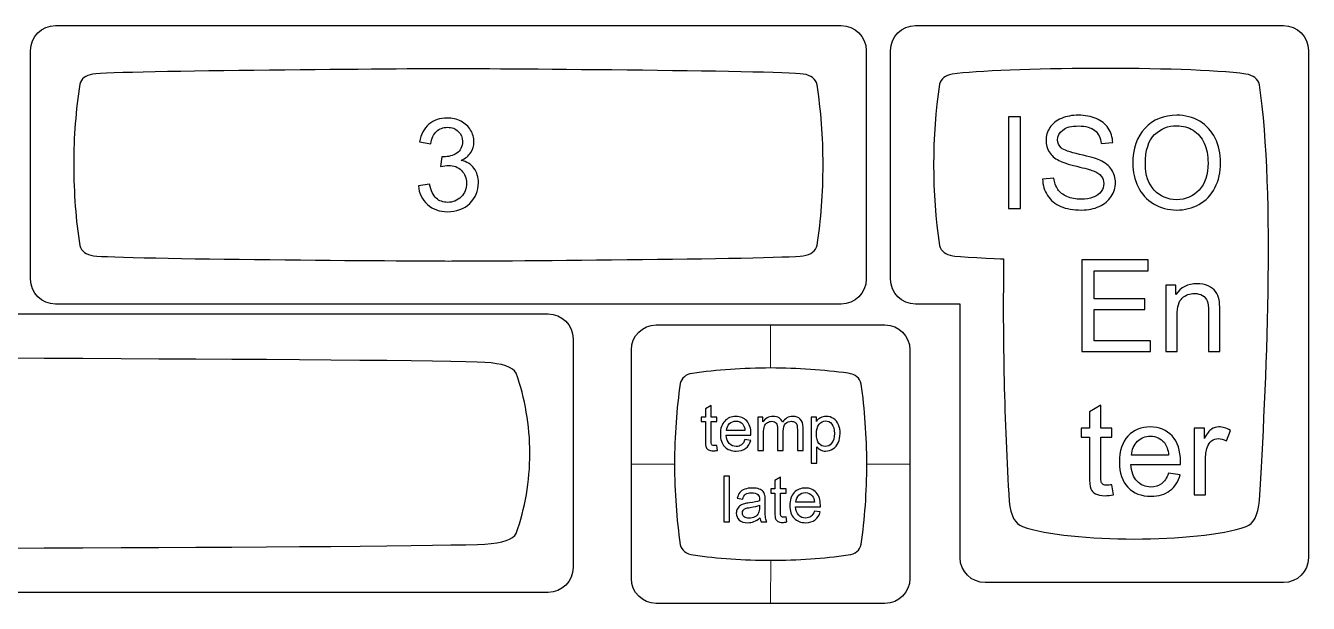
# Model space of a CAD drawing. Header units: millimetres. Extents: x -3 to 616, y -3 to 391.
# Drawn here: x 531.5 to 616.2, y 352.5 to 390.6 of the extents above; entities that cross this region are included whole.
import ezdxf

# ---------------------------------------------------------------- set-up
doc = ezdxf.new("R2010")
doc.units = ezdxf.units.MM
doc.header["$MEASUREMENT"] = 0
doc.layers.add('Templates', color=7, linetype='Continuous')

msp = doc.modelspace()

# ---------------------------------------------------------------- linework, layer by layer
at = {"layer": 'Templates'}
for points, knots in [([(533.479, 372.227), (533.479, 372.227), (585.386, 372.227), (585.386, 372.227), (585.386, 372.227), (586.292, 372.227), (587.032, 372.968), (587.032, 373.873), (587.032, 373.873), (587.032, 373.873), (587.032, 388.981), (587.032, 388.981), (587.032, 388.981), (587.032, 389.886), (586.292, 390.627), (585.386, 390.627), (585.386, 390.627), (585.386, 390.627), (533.479, 390.627), (533.479, 390.627), (533.479, 390.627), (532.573, 390.627), (531.832, 389.886), (531.832, 388.981), (531.832, 388.981), (531.832, 388.981), (531.832, 373.873), (531.832, 373.873), (531.832, 373.873), (531.832, 372.968), (532.573, 372.227), (533.479, 372.227)], [0, 0, 0, 0, 0.111111, 0.111111, 0.111111, 0.111111, 0.222222, 0.222222, 0.222222, 0.222222, 0.333333, 0.333333, 0.333333, 0.333333, 0.444444, 0.444444, 0.444444, 0.444444, 0.555556, 0.555556, 0.555556, 0.555556, 0.666667, 0.666667, 0.666667, 0.666667, 0.777778, 0.777778, 0.777778, 0.777778, 1, 1, 1, 1]), ([(594.885, 353.827), (594.885, 353.827), (614.592, 353.827), (614.592, 353.827), (614.592, 353.827), (615.498, 353.827), (616.238, 354.568), (616.238, 355.473), (616.238, 355.473), (616.238, 366.642), (616.238, 377.812), (616.238, 388.981), (616.238, 388.981), (616.238, 389.886), (615.498, 390.627), (614.592, 390.627), (614.592, 390.627), (614.592, 390.627), (590.285, 390.627), (590.285, 390.627), (590.285, 390.627), (589.379, 390.627), (588.638, 389.886), (588.638, 388.981), (588.638, 388.981), (588.638, 388.981), (588.638, 373.873), (588.638, 373.873), (588.638, 373.873), (588.638, 372.968), (589.379, 372.228), (590.285, 372.227), (590.285, 372.227), (590.285, 372.227), (593.232, 372.224), (593.232, 372.224), (593.232, 372.224), (593.232, 372.224), (593.238, 370.581), (593.238, 370.581), (593.238, 370.581), (593.238, 370.581), (593.238, 355.473), (593.238, 355.473), (593.238, 355.473), (593.238, 354.568), (593.979, 353.827), (594.885, 353.827)], [0, 0, 0, 0, 0.076923, 0.076923, 0.076923, 0.076923, 0.153846, 0.153846, 0.153846, 0.153846, 0.230769, 0.230769, 0.230769, 0.230769, 0.307692, 0.307692, 0.307692, 0.307692, 0.384615, 0.384615, 0.384615, 0.384615, 0.461538, 0.461538, 0.461538, 0.461538, 0.538462, 0.538462, 0.538462, 0.538462, 0.615385, 0.615385, 0.615385, 0.615385, 0.692308, 0.692308, 0.692308, 0.692308, 0.769231, 0.769231, 0.769231, 0.769231, 0.846154, 0.846154, 0.846154, 0.846154, 1, 1, 1, 1]), ([(559.432, 387.776), (561.337, 387.776), (581.18, 387.654), (582.873, 387.428), (582.873, 387.428), (582.873, 387.428), (582.873, 387.428), (582.873, 387.428), (582.873, 387.428), (583.388, 387.355), (583.694, 387.123), (583.786, 386.718), (583.786, 386.718), (584.042, 385.065), (584.182, 383.284), (584.182, 381.426), (584.182, 381.426), (584.183, 379.568), (584.044, 377.786), (583.789, 376.134), (583.789, 376.134), (583.697, 375.729), (583.391, 375.497), (582.878, 375.424), (582.878, 375.424), (581.184, 375.199), (561.329, 375.076), (559.436, 375.077), (559.436, 375.077), (557.542, 375.077), (537.683, 375.2), (535.988, 375.426), (535.988, 375.426), (535.988, 375.426), (535.988, 375.426), (535.988, 375.426), (535.988, 375.426), (535.489, 375.497), (535.185, 375.719), (535.084, 376.103), (535.084, 376.103), (534.825, 377.765), (534.683, 379.557), (534.683, 381.428), (534.683, 381.428), (534.682, 383.299), (534.823, 385.094), (535.082, 386.757), (535.082, 386.757), (535.18, 387.124), (535.463, 387.342), (535.927, 387.422), (535.927, 387.422), (537.637, 387.652), (557.528, 387.777), (559.432, 387.776)], [0, 0, 0, 0, 0.066667, 0.066667, 0.066667, 0.066667, 0.133333, 0.133333, 0.133333, 0.133333, 0.2, 0.2, 0.2, 0.2, 0.266667, 0.266667, 0.266667, 0.266667, 0.333333, 0.333333, 0.333333, 0.333333, 0.4, 0.4, 0.4, 0.4, 0.466667, 0.466667, 0.466667, 0.466667, 0.533333, 0.533333, 0.533333, 0.533333, 0.6, 0.6, 0.6, 0.6, 0.666667, 0.666667, 0.666667, 0.666667, 0.733333, 0.733333, 0.733333, 0.733333, 0.8, 0.8, 0.8, 0.8, 0.866667, 0.866667, 0.866667, 0.866667, 1, 1, 1, 1]), ([(597.349, 357.532), (597.349, 357.532), (597.349, 357.533), (597.349, 357.533), (597.349, 357.533), (596.866, 357.707), (596.573, 358.249), (596.476, 359.19), (596.476, 359.19), (596.148, 364.521), (596.038, 369.874), (596.108, 375.215), (596.108, 375.215), (595.893, 375.223), (592.751, 375.364), (592.763, 375.426), (592.763, 375.426), (592.275, 375.497), (591.979, 375.719), (591.88, 376.103), (591.88, 376.103), (591.353, 379.569), (591.352, 383.291), (591.878, 386.757), (591.878, 386.757), (591.974, 387.124), (592.25, 387.342), (592.703, 387.422), (592.703, 387.422), (595.949, 387.869), (608.092, 387.977), (612.111, 387.428), (612.111, 387.428), (612.111, 387.428), (612.111, 387.428), (612.111, 387.428), (612.111, 387.428), (612.613, 387.355), (612.912, 387.123), (613.002, 386.718), (613.002, 386.718), (614.095, 379.473), (613.454, 366.596), (613.009, 359.265), (613.009, 359.265), (612.92, 358.275), (612.625, 357.706), (612.13, 357.528), (612.13, 357.528), (608.882, 356.433), (600.595, 356.434), (597.349, 357.532)], [0, 0, 0, 0, 0.071429, 0.071429, 0.071429, 0.071429, 0.142857, 0.142857, 0.142857, 0.142857, 0.214286, 0.214286, 0.214286, 0.214286, 0.285714, 0.285714, 0.285714, 0.285714, 0.357143, 0.357143, 0.357143, 0.357143, 0.428571, 0.428571, 0.428571, 0.428571, 0.5, 0.5, 0.5, 0.5, 0.571429, 0.571429, 0.571429, 0.571429, 0.642857, 0.642857, 0.642857, 0.642857, 0.714286, 0.714286, 0.714286, 0.714286, 0.785714, 0.785714, 0.785714, 0.785714, 0.857143, 0.857143, 0.857143, 0.857143, 1, 1, 1, 1]), ([(598.68, 380.492), (598.68, 380.492), (599.433, 380.56), (599.433, 380.56), (599.433, 380.56), (599.469, 380.255), (599.552, 380.006), (599.683, 379.809), (599.683, 379.809), (599.814, 379.615), (600.018, 379.457), (600.293, 379.335), (600.293, 379.335), (600.568, 379.215), (600.878, 379.155), (601.223, 379.155), (601.223, 379.155), (601.529, 379.155), (601.798, 379.2), (602.033, 379.292), (602.033, 379.292), (602.267, 379.383), (602.44, 379.509), (602.555, 379.668), (602.555, 379.668), (602.669, 379.828), (602.727, 380.001), (602.727, 380.188), (602.727, 380.188), (602.727, 380.377), (602.672, 380.542), (602.562, 380.684), (602.562, 380.684), (602.452, 380.825), (602.27, 380.944), (602.016, 381.041), (602.016, 381.041), (601.853, 381.103), (601.494, 381.202), (600.936, 381.336), (600.936, 381.336), (600.379, 381.47), (599.989, 381.596), (599.766, 381.714), (599.766, 381.714), (599.477, 381.867), (599.263, 382.056), (599.122, 382.28), (599.122, 382.28), (598.979, 382.505), (598.909, 382.757), (598.909, 383.035), (598.909, 383.035), (598.909, 383.343), (598.996, 383.629), (599.17, 383.895), (599.17, 383.895), (599.343, 384.161), (599.596, 384.363), (599.93, 384.501), (599.93, 384.501), (600.263, 384.64), (600.634, 384.709), (601.042, 384.709), (601.042, 384.709), (601.491, 384.709), (601.887, 384.637), (602.23, 384.492), (602.23, 384.492), (602.573, 384.348), (602.837, 384.135), (603.022, 383.852), (603.022, 383.852), (603.207, 383.571), (603.305, 383.253), (603.32, 382.897), (603.32, 382.897), (603.32, 382.897), (602.549, 382.838), (602.549, 382.838), (602.549, 382.838), (602.508, 383.22), (602.369, 383.509), (602.13, 383.704), (602.13, 383.704), (601.892, 383.9), (601.539, 383.998), (601.073, 383.998), (601.073, 383.998), (600.588, 383.998), (600.234, 383.909), (600.012, 383.731), (600.012, 383.731), (599.79, 383.553), (599.679, 383.339), (599.679, 383.087), (599.679, 383.087), (599.679, 382.87), (599.758, 382.691), (599.915, 382.55), (599.915, 382.55), (600.07, 382.41), (600.472, 382.265), (601.124, 382.118), (601.124, 382.118), (601.776, 381.97), (602.223, 381.841), (602.466, 381.731), (602.466, 381.731), (602.817, 381.569), (603.078, 381.365), (603.246, 381.115), (603.246, 381.115), (603.414, 380.866), (603.497, 380.58), (603.497, 380.255), (603.497, 380.255), (603.497, 379.932), (603.406, 379.63), (603.221, 379.345), (603.221, 379.345), (603.036, 379.06), (602.772, 378.839), (602.426, 378.681), (602.426, 378.681), (602.081, 378.523), (601.693, 378.444), (601.259, 378.444), (601.259, 378.444), (600.712, 378.444), (600.253, 378.524), (599.884, 378.683), (599.884, 378.683), (599.512, 378.843), (599.223, 379.083), (599.013, 379.405), (599.013, 379.405), (598.801, 379.725), (598.691, 380.087), (598.68, 380.492)], [0, 0, 0, 0, 0.027778, 0.027778, 0.027778, 0.027778, 0.055556, 0.055556, 0.055556, 0.055556, 0.083333, 0.083333, 0.083333, 0.083333, 0.111111, 0.111111, 0.111111, 0.111111, 0.138889, 0.138889, 0.138889, 0.138889, 0.166667, 0.166667, 0.166667, 0.166667, 0.194444, 0.194444, 0.194444, 0.194444, 0.222222, 0.222222, 0.222222, 0.222222, 0.25, 0.25, 0.25, 0.25, 0.277778, 0.277778, 0.277778, 0.277778, 0.305556, 0.305556, 0.305556, 0.305556, 0.333333, 0.333333, 0.333333, 0.333333, 0.361111, 0.361111, 0.361111, 0.361111, 0.388889, 0.388889, 0.388889, 0.388889, 0.416667, 0.416667, 0.416667, 0.416667, 0.444444, 0.444444, 0.444444, 0.444444, 0.472222, 0.472222, 0.472222, 0.472222, 0.5, 0.5, 0.5, 0.5, 0.527778, 0.527778, 0.527778, 0.527778, 0.555556, 0.555556, 0.555556, 0.555556, 0.583333, 0.583333, 0.583333, 0.583333, 0.611111, 0.611111, 0.611111, 0.611111, 0.638889, 0.638889, 0.638889, 0.638889, 0.666667, 0.666667, 0.666667, 0.666667, 0.694444, 0.694444, 0.694444, 0.694444, 0.722222, 0.722222, 0.722222, 0.722222, 0.75, 0.75, 0.75, 0.75, 0.777778, 0.777778, 0.777778, 0.777778, 0.805556, 0.805556, 0.805556, 0.805556, 0.833333, 0.833333, 0.833333, 0.833333, 0.861111, 0.861111, 0.861111, 0.861111, 0.888889, 0.888889, 0.888889, 0.888889, 0.916667, 0.916667, 0.916667, 0.916667, 0.944444, 0.944444, 0.944444, 0.944444, 1, 1, 1, 1]), ([(604.642, 381.496), (604.642, 382.5), (604.913, 383.288), (605.453, 383.857), (605.453, 383.857), (605.994, 384.425), (606.691, 384.709), (607.546, 384.709), (607.546, 384.709), (608.106, 384.709), (608.61, 384.575), (609.06, 384.308), (609.06, 384.308), (609.509, 384.041), (609.852, 383.669), (610.087, 383.19), (610.087, 383.19), (610.323, 382.714), (610.441, 382.172), (610.441, 381.566), (610.441, 381.566), (610.441, 380.952), (610.317, 380.402), (610.069, 379.918), (610.069, 379.918), (609.821, 379.433), (609.469, 379.066), (609.015, 378.817), (609.015, 378.817), (608.559, 378.568), (608.068, 378.444), (607.542, 378.444), (607.542, 378.444), (606.97, 378.444), (606.461, 378.582), (606.011, 378.857), (606.011, 378.857), (605.562, 379.132), (605.22, 379.508), (604.989, 379.984), (604.989, 379.984), (604.758, 380.46), (604.642, 380.964), (604.642, 381.496)], [0, 0, 0, 0, 0.083333, 0.083333, 0.083333, 0.083333, 0.166667, 0.166667, 0.166667, 0.166667, 0.25, 0.25, 0.25, 0.25, 0.333333, 0.333333, 0.333333, 0.333333, 0.416667, 0.416667, 0.416667, 0.416667, 0.5, 0.5, 0.5, 0.5, 0.583333, 0.583333, 0.583333, 0.583333, 0.666667, 0.666667, 0.666667, 0.666667, 0.75, 0.75, 0.75, 0.75, 0.833333, 0.833333, 0.833333, 0.833333, 1, 1, 1, 1]), ([(557.447, 380.042), (557.447, 380.042), (558.192, 380.144), (558.192, 380.144), (558.192, 380.144), (558.278, 379.72), (558.422, 379.416), (558.627, 379.229), (558.627, 379.229), (558.831, 379.043), (559.083, 378.95), (559.38, 378.95), (559.38, 378.95), (559.733, 378.95), (560.031, 379.071), (560.271, 379.314), (560.271, 379.314), (560.511, 379.557), (560.63, 379.857), (560.63, 380.216), (560.63, 380.216), (560.63, 380.557), (560.519, 380.839), (560.295, 381.062), (560.295, 381.062), (560.072, 381.284), (559.788, 381.395), (559.442, 381.395), (559.442, 381.395), (559.301, 381.395), (559.126, 381.367), (558.916, 381.312), (558.916, 381.312), (558.916, 381.312), (558.999, 381.964), (558.999, 381.964), (558.999, 381.964), (559.049, 381.958), (559.09, 381.956), (559.119, 381.956), (559.119, 381.956), (559.438, 381.956), (559.723, 382.039), (559.979, 382.204), (559.979, 382.204), (560.233, 382.369), (560.36, 382.623), (560.36, 382.966), (560.36, 382.966), (560.36, 383.238), (560.266, 383.464), (560.082, 383.643), (560.082, 383.643), (559.897, 383.823), (559.658, 383.911), (559.366, 383.911), (559.366, 383.911), (559.075, 383.911), (558.834, 383.82), (558.641, 383.636), (558.641, 383.636), (558.448, 383.453), (558.323, 383.178), (558.268, 382.811), (558.268, 382.811), (558.268, 382.811), (557.523, 382.946), (557.523, 382.946), (557.523, 382.946), (557.615, 383.446), (557.821, 383.834), (558.144, 384.109), (558.144, 384.109), (558.466, 384.384), (558.868, 384.521), (559.348, 384.521), (559.348, 384.521), (559.678, 384.521), (559.983, 384.45), (560.261, 384.308), (560.261, 384.308), (560.54, 384.167), (560.753, 383.974), (560.9, 383.729), (560.9, 383.729), (561.048, 383.484), (561.122, 383.224), (561.122, 382.949), (561.122, 382.949), (561.122, 382.688), (561.051, 382.451), (560.911, 382.236), (560.911, 382.236), (560.77, 382.022), (560.561, 381.851), (560.286, 381.724), (560.286, 381.724), (560.645, 381.642), (560.923, 381.47), (561.122, 381.209), (561.122, 381.209), (561.319, 380.95), (561.418, 380.622), (561.418, 380.231), (561.418, 380.231), (561.418, 379.702), (561.225, 379.252), (560.839, 378.884), (560.839, 378.884), (560.453, 378.515), (559.964, 378.332), (559.375, 378.332), (559.375, 378.332), (558.843, 378.332), (558.401, 378.491), (558.05, 378.809), (558.05, 378.809), (557.697, 379.126), (557.496, 379.537), (557.447, 380.042)], [0, 0, 0, 0, 0.032258, 0.032258, 0.032258, 0.032258, 0.064516, 0.064516, 0.064516, 0.064516, 0.096774, 0.096774, 0.096774, 0.096774, 0.129032, 0.129032, 0.129032, 0.129032, 0.16129, 0.16129, 0.16129, 0.16129, 0.193548, 0.193548, 0.193548, 0.193548, 0.225806, 0.225806, 0.225806, 0.225806, 0.258065, 0.258065, 0.258065, 0.258065, 0.290323, 0.290323, 0.290323, 0.290323, 0.322581, 0.322581, 0.322581, 0.322581, 0.354839, 0.354839, 0.354839, 0.354839, 0.387097, 0.387097, 0.387097, 0.387097, 0.419355, 0.419355, 0.419355, 0.419355, 0.451613, 0.451613, 0.451613, 0.451613, 0.483871, 0.483871, 0.483871, 0.483871, 0.516129, 0.516129, 0.516129, 0.516129, 0.548387, 0.548387, 0.548387, 0.548387, 0.580645, 0.580645, 0.580645, 0.580645, 0.612903, 0.612903, 0.612903, 0.612903, 0.645161, 0.645161, 0.645161, 0.645161, 0.677419, 0.677419, 0.677419, 0.677419, 0.709677, 0.709677, 0.709677, 0.709677, 0.741935, 0.741935, 0.741935, 0.741935, 0.774194, 0.774194, 0.774194, 0.774194, 0.806452, 0.806452, 0.806452, 0.806452, 0.83871, 0.83871, 0.83871, 0.83871, 0.870968, 0.870968, 0.870968, 0.870968, 0.903226, 0.903226, 0.903226, 0.903226, 0.935484, 0.935484, 0.935484, 0.935484, 1, 1, 1, 1]), ([(596.428, 378.545), (596.428, 378.545), (596.428, 384.607), (596.428, 384.607), (596.428, 384.607), (596.428, 384.607), (597.232, 384.607), (597.232, 384.607), (597.232, 384.607), (597.232, 384.607), (597.232, 378.545), (597.232, 378.545), (597.232, 378.545), (597.232, 378.545), (596.428, 378.545), (596.428, 378.545)], [0, 0, 0, 0, 0.2, 0.2, 0.2, 0.2, 0.4, 0.4, 0.4, 0.4, 0.6, 0.6, 0.6, 0.6, 1, 1, 1, 1]), ([(605.472, 381.482), (605.472, 380.752), (605.668, 380.178), (606.06, 379.759), (606.06, 379.759), (606.452, 379.34), (606.945, 379.129), (607.537, 379.129), (607.537, 379.129), (608.141, 379.129), (608.637, 379.341), (609.028, 379.764), (609.028, 379.764), (609.417, 380.188), (609.612, 380.789), (609.612, 381.568), (609.612, 381.568), (609.612, 382.06), (609.528, 382.491), (609.362, 382.857), (609.362, 382.857), (609.195, 383.224), (608.951, 383.509), (608.631, 383.711), (608.631, 383.711), (608.309, 383.913), (607.949, 384.015), (607.55, 384.015), (607.55, 384.015), (606.983, 384.015), (606.495, 383.82), (606.085, 383.43), (606.085, 383.43), (605.676, 383.041), (605.472, 382.392), (605.472, 381.482)], [0, 0, 0, 0, 0.1, 0.1, 0.1, 0.1, 0.2, 0.2, 0.2, 0.2, 0.3, 0.3, 0.3, 0.3, 0.4, 0.4, 0.4, 0.4, 0.5, 0.5, 0.5, 0.5, 0.6, 0.6, 0.6, 0.6, 0.7, 0.7, 0.7, 0.7, 0.8, 0.8, 0.8, 0.8, 1, 1, 1, 1]), ([(601.283, 369.087), (601.283, 369.087), (601.283, 375.149), (601.283, 375.149), (601.283, 375.149), (601.283, 375.149), (605.661, 375.149), (605.661, 375.149), (605.661, 375.149), (605.661, 375.149), (605.661, 374.437), (605.661, 374.437), (605.661, 374.437), (605.661, 374.437), (602.088, 374.437), (602.088, 374.437), (602.088, 374.437), (602.088, 374.437), (602.088, 372.575), (602.088, 372.575), (602.088, 372.575), (602.088, 372.575), (605.432, 372.575), (605.432, 372.575), (605.432, 372.575), (605.432, 372.575), (605.432, 371.864), (605.432, 371.864), (605.432, 371.864), (605.432, 371.864), (602.088, 371.864), (602.088, 371.864), (602.088, 371.864), (602.088, 371.864), (602.088, 369.798), (602.088, 369.798), (602.088, 369.798), (602.088, 369.798), (605.805, 369.798), (605.805, 369.798), (605.805, 369.798), (605.805, 369.798), (605.805, 369.087), (605.805, 369.087), (605.805, 369.087), (605.805, 369.087), (601.283, 369.087), (601.283, 369.087)], [0, 0, 0, 0, 0.076923, 0.076923, 0.076923, 0.076923, 0.153846, 0.153846, 0.153846, 0.153846, 0.230769, 0.230769, 0.230769, 0.230769, 0.307692, 0.307692, 0.307692, 0.307692, 0.384615, 0.384615, 0.384615, 0.384615, 0.461538, 0.461538, 0.461538, 0.461538, 0.538462, 0.538462, 0.538462, 0.538462, 0.615385, 0.615385, 0.615385, 0.615385, 0.692308, 0.692308, 0.692308, 0.692308, 0.769231, 0.769231, 0.769231, 0.769231, 0.846154, 0.846154, 0.846154, 0.846154, 1, 1, 1, 1]), ([(606.821, 369.087), (606.821, 369.087), (606.821, 373.481), (606.821, 373.481), (606.821, 373.481), (606.821, 373.481), (607.489, 373.481), (607.489, 373.481), (607.489, 373.481), (607.489, 373.481), (607.489, 372.857), (607.489, 372.857), (607.489, 372.857), (607.811, 373.335), (608.277, 373.574), (608.885, 373.574), (608.885, 373.574), (609.15, 373.574), (609.393, 373.526), (609.615, 373.431), (609.615, 373.431), (609.836, 373.337), (610.003, 373.211), (610.113, 373.057), (610.113, 373.057), (610.223, 372.904), (610.3, 372.72), (610.344, 372.508), (610.344, 372.508), (610.371, 372.37), (610.385, 372.129), (610.385, 371.785), (610.385, 371.785), (610.385, 371.785), (610.385, 369.087), (610.385, 369.087), (610.385, 369.087), (610.385, 369.087), (609.64, 369.087), (609.64, 369.087), (609.64, 369.087), (609.64, 369.087), (609.64, 371.756), (609.64, 371.756), (609.64, 371.756), (609.64, 372.06), (609.612, 372.287), (609.554, 372.437), (609.554, 372.437), (609.496, 372.586), (609.393, 372.706), (609.246, 372.796), (609.246, 372.796), (609.099, 372.885), (608.926, 372.93), (608.728, 372.93), (608.728, 372.93), (608.412, 372.93), (608.14, 372.83), (607.91, 372.628), (607.91, 372.628), (607.68, 372.428), (607.566, 372.046), (607.566, 371.484), (607.566, 371.484), (607.566, 371.484), (607.566, 369.087), (607.566, 369.087), (607.566, 369.087), (607.566, 369.087), (606.821, 369.087), (606.821, 369.087)], [0, 0, 0, 0, 0.052632, 0.052632, 0.052632, 0.052632, 0.105263, 0.105263, 0.105263, 0.105263, 0.157895, 0.157895, 0.157895, 0.157895, 0.210526, 0.210526, 0.210526, 0.210526, 0.263158, 0.263158, 0.263158, 0.263158, 0.315789, 0.315789, 0.315789, 0.315789, 0.368421, 0.368421, 0.368421, 0.368421, 0.421053, 0.421053, 0.421053, 0.421053, 0.473684, 0.473684, 0.473684, 0.473684, 0.526316, 0.526316, 0.526316, 0.526316, 0.578947, 0.578947, 0.578947, 0.578947, 0.631579, 0.631579, 0.631579, 0.631579, 0.684211, 0.684211, 0.684211, 0.684211, 0.736842, 0.736842, 0.736842, 0.736842, 0.789474, 0.789474, 0.789474, 0.789474, 0.842105, 0.842105, 0.842105, 0.842105, 0.894737, 0.894737, 0.894737, 0.894737, 1, 1, 1, 1]), ([(440.51, 353.177), (440.51, 353.177), (566.017, 353.177), (566.017, 353.177), (566.017, 353.177), (566.923, 353.177), (567.664, 353.918), (567.664, 354.823), (567.664, 354.823), (567.664, 354.823), (567.664, 369.931), (567.664, 369.931), (567.664, 369.931), (567.664, 370.836), (566.923, 371.577), (566.017, 371.577), (566.017, 371.577), (566.017, 371.577), (440.51, 371.577), (440.51, 371.577), (440.51, 371.577), (439.604, 371.577), (438.864, 370.836), (438.864, 369.931), (438.864, 369.931), (438.864, 369.931), (438.864, 354.823), (438.864, 354.823), (438.864, 354.823), (438.864, 353.918), (439.604, 353.177), (440.51, 353.177)], [0, 0, 0, 0, 0.111111, 0.111111, 0.111111, 0.111111, 0.222222, 0.222222, 0.222222, 0.222222, 0.333333, 0.333333, 0.333333, 0.333333, 0.444444, 0.444444, 0.444444, 0.444444, 0.555556, 0.555556, 0.555556, 0.555556, 0.666667, 0.666667, 0.666667, 0.666667, 0.777778, 0.777778, 0.777778, 0.777778, 1, 1, 1, 1]), ([(573.166, 352.458), (573.166, 352.458), (588.273, 352.458), (588.273, 352.458), (588.273, 352.458), (589.179, 352.458), (589.919, 353.199), (589.919, 354.104), (589.919, 354.104), (589.919, 354.104), (589.919, 369.212), (589.919, 369.212), (589.919, 369.212), (589.919, 370.117), (589.179, 370.858), (588.273, 370.858), (588.273, 370.858), (588.273, 370.858), (573.166, 370.858), (573.166, 370.858), (573.166, 370.858), (572.26, 370.858), (571.519, 370.117), (571.519, 369.212), (571.519, 369.212), (571.519, 369.212), (571.519, 354.104), (571.519, 354.104), (571.519, 354.104), (571.519, 353.199), (572.26, 352.458), (573.166, 352.458)], [0, 0, 0, 0, 0.111111, 0.111111, 0.111111, 0.111111, 0.222222, 0.222222, 0.222222, 0.222222, 0.333333, 0.333333, 0.333333, 0.333333, 0.444444, 0.444444, 0.444444, 0.444444, 0.555556, 0.555556, 0.555556, 0.555556, 0.666667, 0.666667, 0.666667, 0.666667, 0.777778, 0.777778, 0.777778, 0.777778, 1, 1, 1, 1]), ([(503.264, 368.726), (507.604, 368.726), (557.971, 368.604), (561.83, 368.378), (561.83, 368.378), (561.83, 368.378), (561.83, 368.378), (561.83, 368.378), (561.83, 368.378), (563.002, 368.305), (563.701, 368.073), (563.911, 367.668), (563.911, 367.668), (564.494, 366.015), (564.813, 364.233), (564.814, 362.376), (564.814, 362.376), (564.814, 360.518), (564.498, 358.736), (563.917, 357.084), (563.917, 357.084), (563.707, 356.679), (563.01, 356.447), (561.841, 356.374), (561.841, 356.374), (557.98, 356.149), (507.586, 356.026), (503.271, 356.027), (503.271, 356.027), (498.955, 356.027), (448.552, 356.15), (444.69, 356.376), (444.69, 356.376), (444.69, 356.376), (444.69, 356.376), (444.69, 356.376), (444.69, 356.376), (443.551, 356.447), (442.859, 356.669), (442.628, 357.053), (442.628, 357.053), (442.038, 358.715), (441.715, 360.507), (441.714, 362.378), (441.714, 362.378), (441.713, 364.249), (442.034, 366.044), (442.624, 367.707), (442.624, 367.707), (442.847, 368.074), (443.492, 368.292), (444.549, 368.372), (444.549, 368.372), (448.449, 368.602), (498.924, 368.727), (503.264, 368.726)], [0, 0, 0, 0, 0.066667, 0.066667, 0.066667, 0.066667, 0.133333, 0.133333, 0.133333, 0.133333, 0.2, 0.2, 0.2, 0.2, 0.266667, 0.266667, 0.266667, 0.266667, 0.333333, 0.333333, 0.333333, 0.333333, 0.4, 0.4, 0.4, 0.4, 0.466667, 0.466667, 0.466667, 0.466667, 0.533333, 0.533333, 0.533333, 0.533333, 0.6, 0.6, 0.6, 0.6, 0.666667, 0.666667, 0.666667, 0.666667, 0.733333, 0.733333, 0.733333, 0.733333, 0.8, 0.8, 0.8, 0.8, 0.866667, 0.866667, 0.866667, 0.866667, 1, 1, 1, 1]), ([(580.72, 368.008), (582.51, 368.007), (584.23, 367.884), (585.832, 367.659), (585.832, 367.659), (585.832, 367.659), (585.832, 367.659), (585.832, 367.659), (585.832, 367.659), (586.319, 367.586), (586.609, 367.353), (586.696, 366.948), (586.696, 366.948), (586.938, 365.296), (587.07, 363.514), (587.071, 361.656), (587.071, 361.656), (587.071, 359.798), (586.94, 358.017), (586.699, 356.364), (586.699, 356.364), (586.612, 355.96), (586.322, 355.727), (585.837, 355.654), (585.837, 355.654), (584.234, 355.43), (582.514, 355.307), (580.722, 355.308), (580.722, 355.308), (578.931, 355.308), (577.21, 355.431), (575.607, 355.657), (575.607, 355.657), (575.607, 355.657), (575.607, 355.658), (575.607, 355.658), (575.607, 355.658), (575.134, 355.728), (574.847, 355.95), (574.751, 356.334), (574.751, 356.334), (574.506, 357.996), (574.372, 359.789), (574.371, 361.659), (574.371, 361.659), (574.371, 363.531), (574.504, 365.325), (574.749, 366.989), (574.749, 366.989), (574.841, 367.356), (575.109, 367.574), (575.548, 367.653), (575.548, 367.653), (577.167, 367.883), (578.907, 368.008), (580.72, 368.008)], [0, 0, 0, 0, 0.066667, 0.066667, 0.066667, 0.066667, 0.133333, 0.133333, 0.133333, 0.133333, 0.2, 0.2, 0.2, 0.2, 0.266667, 0.266667, 0.266667, 0.266667, 0.333333, 0.333333, 0.333333, 0.333333, 0.4, 0.4, 0.4, 0.4, 0.466667, 0.466667, 0.466667, 0.466667, 0.533333, 0.533333, 0.533333, 0.533333, 0.6, 0.6, 0.6, 0.6, 0.666667, 0.666667, 0.666667, 0.666667, 0.733333, 0.733333, 0.733333, 0.733333, 0.8, 0.8, 0.8, 0.8, 0.866667, 0.866667, 0.866667, 0.866667, 1, 1, 1, 1]), ([(577.155, 362.896), (577.155, 362.896), (577.205, 362.567), (577.205, 362.567), (577.205, 362.567), (577.101, 362.545), (577.007, 362.534), (576.925, 362.534), (576.925, 362.534), (576.79, 362.534), (576.686, 362.555), (576.611, 362.598), (576.611, 362.598), (576.537, 362.641), (576.485, 362.697), (576.455, 362.767), (576.455, 362.767), (576.424, 362.837), (576.409, 362.983), (576.409, 363.207), (576.409, 363.207), (576.409, 363.207), (576.409, 364.473), (576.409, 364.473), (576.409, 364.473), (576.409, 364.473), (576.134, 364.473), (576.134, 364.473), (576.134, 364.473), (576.134, 364.473), (576.134, 364.761), (576.134, 364.761), (576.134, 364.761), (576.134, 364.761), (576.409, 364.761), (576.409, 364.761), (576.409, 364.761), (576.409, 364.761), (576.409, 365.304), (576.409, 365.304), (576.409, 365.304), (576.409, 365.304), (576.782, 365.528), (576.782, 365.528), (576.782, 365.528), (576.782, 365.528), (576.782, 364.761), (576.782, 364.761), (576.782, 364.761), (576.782, 364.761), (577.155, 364.761), (577.155, 364.761), (577.155, 364.761), (577.155, 364.761), (577.155, 364.473), (577.155, 364.473), (577.155, 364.473), (577.155, 364.473), (576.782, 364.473), (576.782, 364.473), (576.782, 364.473), (576.782, 364.473), (576.782, 363.186), (576.782, 363.186), (576.782, 363.186), (576.782, 363.079), (576.788, 363.011), (576.802, 362.981), (576.802, 362.981), (576.814, 362.95), (576.836, 362.926), (576.865, 362.908), (576.865, 362.908), (576.895, 362.89), (576.937, 362.881), (576.992, 362.881), (576.992, 362.881), (577.033, 362.881), (577.087, 362.886), (577.155, 362.896)], [0, 0, 0, 0, 0.047619, 0.047619, 0.047619, 0.047619, 0.095238, 0.095238, 0.095238, 0.095238, 0.142857, 0.142857, 0.142857, 0.142857, 0.190476, 0.190476, 0.190476, 0.190476, 0.238095, 0.238095, 0.238095, 0.238095, 0.285714, 0.285714, 0.285714, 0.285714, 0.333333, 0.333333, 0.333333, 0.333333, 0.380952, 0.380952, 0.380952, 0.380952, 0.428571, 0.428571, 0.428571, 0.428571, 0.47619, 0.47619, 0.47619, 0.47619, 0.52381, 0.52381, 0.52381, 0.52381, 0.571429, 0.571429, 0.571429, 0.571429, 0.619048, 0.619048, 0.619048, 0.619048, 0.666667, 0.666667, 0.666667, 0.666667, 0.714286, 0.714286, 0.714286, 0.714286, 0.761905, 0.761905, 0.761905, 0.761905, 0.809524, 0.809524, 0.809524, 0.809524, 0.857143, 0.857143, 0.857143, 0.857143, 0.904762, 0.904762, 0.904762, 0.904762, 1, 1, 1, 1]), ([(603.266, 360.293), (603.266, 360.293), (603.368, 359.635), (603.368, 359.635), (603.368, 359.635), (603.159, 359.591), (602.971, 359.569), (602.807, 359.569), (602.807, 359.569), (602.538, 359.569), (602.329, 359.611), (602.179, 359.697), (602.179, 359.697), (602.031, 359.783), (601.927, 359.895), (601.866, 360.034), (601.866, 360.034), (601.805, 360.174), (601.776, 360.468), (601.776, 360.915), (601.776, 360.915), (601.776, 360.915), (601.776, 363.446), (601.776, 363.446), (601.776, 363.446), (601.776, 363.446), (601.226, 363.446), (601.226, 363.446), (601.226, 363.446), (601.226, 363.446), (601.226, 364.022), (601.226, 364.022), (601.226, 364.022), (601.226, 364.022), (601.776, 364.022), (601.776, 364.022), (601.776, 364.022), (601.776, 364.022), (601.776, 365.109), (601.776, 365.109), (601.776, 365.109), (601.776, 365.109), (602.521, 365.556), (602.521, 365.556), (602.521, 365.556), (602.521, 365.556), (602.521, 364.022), (602.521, 364.022), (602.521, 364.022), (602.521, 364.022), (603.266, 364.022), (603.266, 364.022), (603.266, 364.022), (603.266, 364.022), (603.266, 363.446), (603.266, 363.446), (603.266, 363.446), (603.266, 363.446), (602.521, 363.446), (602.521, 363.446), (602.521, 363.446), (602.521, 363.446), (602.521, 360.873), (602.521, 360.873), (602.521, 360.873), (602.521, 360.659), (602.534, 360.523), (602.56, 360.462), (602.56, 360.462), (602.586, 360.401), (602.628, 360.353), (602.687, 360.317), (602.687, 360.317), (602.747, 360.281), (602.831, 360.263), (602.941, 360.263), (602.941, 360.263), (603.023, 360.263), (603.132, 360.273), (603.266, 360.293)], [0, 0, 0, 0, 0.047619, 0.047619, 0.047619, 0.047619, 0.095238, 0.095238, 0.095238, 0.095238, 0.142857, 0.142857, 0.142857, 0.142857, 0.190476, 0.190476, 0.190476, 0.190476, 0.238095, 0.238095, 0.238095, 0.238095, 0.285714, 0.285714, 0.285714, 0.285714, 0.333333, 0.333333, 0.333333, 0.333333, 0.380952, 0.380952, 0.380952, 0.380952, 0.428571, 0.428571, 0.428571, 0.428571, 0.47619, 0.47619, 0.47619, 0.47619, 0.52381, 0.52381, 0.52381, 0.52381, 0.571429, 0.571429, 0.571429, 0.571429, 0.619048, 0.619048, 0.619048, 0.619048, 0.666667, 0.666667, 0.666667, 0.666667, 0.714286, 0.714286, 0.714286, 0.714286, 0.761905, 0.761905, 0.761905, 0.761905, 0.809524, 0.809524, 0.809524, 0.809524, 0.857143, 0.857143, 0.857143, 0.857143, 0.904762, 0.904762, 0.904762, 0.904762, 1, 1, 1, 1]), ([(579.021, 363.275), (579.021, 363.275), (579.406, 363.224), (579.406, 363.224), (579.406, 363.224), (579.346, 363), (579.234, 362.826), (579.07, 362.703), (579.07, 362.703), (578.906, 362.579), (578.698, 362.517), (578.443, 362.517), (578.443, 362.517), (578.123, 362.517), (577.869, 362.616), (577.681, 362.813), (577.681, 362.813), (577.493, 363.01), (577.399, 363.288), (577.399, 363.644), (577.399, 363.644), (577.399, 364.012), (577.494, 364.299), (577.684, 364.502), (577.684, 364.502), (577.874, 364.706), (578.12, 364.807), (578.422, 364.807), (578.422, 364.807), (578.715, 364.807), (578.954, 364.708), (579.14, 364.508), (579.14, 364.508), (579.326, 364.308), (579.419, 364.028), (579.419, 363.666), (579.419, 363.666), (579.419, 363.644), (579.418, 363.611), (579.417, 363.567), (579.417, 363.567), (579.417, 363.567), (577.78, 363.567), (577.78, 363.567), (577.78, 363.567), (577.794, 363.326), (577.862, 363.141), (577.985, 363.014), (577.985, 363.014), (578.107, 362.886), (578.26, 362.822), (578.443, 362.822), (578.443, 362.822), (578.579, 362.822), (578.695, 362.858), (578.791, 362.93), (578.791, 362.93), (578.888, 363.002), (578.964, 363.117), (579.021, 363.275)], [0, 0, 0, 0, 0.0625, 0.0625, 0.0625, 0.0625, 0.125, 0.125, 0.125, 0.125, 0.1875, 0.1875, 0.1875, 0.1875, 0.25, 0.25, 0.25, 0.25, 0.3125, 0.3125, 0.3125, 0.3125, 0.375, 0.375, 0.375, 0.375, 0.4375, 0.4375, 0.4375, 0.4375, 0.5, 0.5, 0.5, 0.5, 0.5625, 0.5625, 0.5625, 0.5625, 0.625, 0.625, 0.625, 0.625, 0.6875, 0.6875, 0.6875, 0.6875, 0.75, 0.75, 0.75, 0.75, 0.8125, 0.8125, 0.8125, 0.8125, 0.875, 0.875, 0.875, 0.875, 1, 1, 1, 1]), ([(577.802, 363.872), (577.802, 363.872), (579.025, 363.872), (579.025, 363.872), (579.025, 363.872), (579.009, 364.057), (578.961, 364.195), (578.885, 364.287), (578.885, 364.287), (578.767, 364.431), (578.613, 364.503), (578.425, 364.503), (578.425, 364.503), (578.254, 364.503), (578.111, 364.445), (577.994, 364.331), (577.994, 364.331), (577.878, 364.217), (577.814, 364.064), (577.802, 363.872)], [0, 0, 0, 0, 0.166667, 0.166667, 0.166667, 0.166667, 0.333333, 0.333333, 0.333333, 0.333333, 0.5, 0.5, 0.5, 0.5, 0.666667, 0.666667, 0.666667, 0.666667, 1, 1, 1, 1]), ([(579.877, 362.564), (579.877, 362.564), (579.877, 364.761), (579.877, 364.761), (579.877, 364.761), (579.877, 364.761), (580.211, 364.761), (580.211, 364.761), (580.211, 364.761), (580.211, 364.761), (580.211, 364.45), (580.211, 364.45), (580.211, 364.45), (580.279, 364.558), (580.371, 364.644), (580.485, 364.709), (580.485, 364.709), (580.6, 364.775), (580.73, 364.807), (580.876, 364.807), (580.876, 364.807), (581.038, 364.807), (581.171, 364.773), (581.275, 364.706), (581.275, 364.706), (581.379, 364.639), (581.452, 364.545), (581.494, 364.423), (581.494, 364.423), (581.669, 364.68), (581.896, 364.807), (582.175, 364.807), (582.175, 364.807), (582.394, 364.807), (582.563, 364.747), (582.68, 364.627), (582.68, 364.627), (582.798, 364.506), (582.857, 364.32), (582.857, 364.07), (582.857, 364.07), (582.857, 364.07), (582.857, 362.564), (582.857, 362.564), (582.857, 362.564), (582.857, 362.564), (582.484, 362.564), (582.484, 362.564), (582.484, 362.564), (582.484, 362.564), (582.484, 363.947), (582.484, 363.947), (582.484, 363.947), (582.484, 364.095), (582.472, 364.202), (582.448, 364.268), (582.448, 364.268), (582.424, 364.333), (582.38, 364.385), (582.316, 364.426), (582.316, 364.426), (582.252, 364.466), (582.177, 364.486), (582.092, 364.486), (582.092, 364.486), (581.937, 364.486), (581.808, 364.434), (581.706, 364.332), (581.706, 364.332), (581.604, 364.229), (581.553, 364.064), (581.553, 363.839), (581.553, 363.839), (581.553, 363.839), (581.553, 362.564), (581.553, 362.564), (581.553, 362.564), (581.553, 362.564), (581.18, 362.564), (581.18, 362.564), (581.18, 362.564), (581.18, 362.564), (581.18, 363.99), (581.18, 363.99), (581.18, 363.99), (581.18, 364.155), (581.15, 364.279), (581.089, 364.361), (581.089, 364.361), (581.029, 364.444), (580.929, 364.486), (580.792, 364.486), (580.792, 364.486), (580.687, 364.486), (580.591, 364.458), (580.502, 364.403), (580.502, 364.403), (580.413, 364.348), (580.349, 364.268), (580.308, 364.161), (580.308, 364.161), (580.269, 364.055), (580.249, 363.902), (580.249, 363.702), (580.249, 363.702), (580.249, 363.702), (580.249, 362.564), (580.249, 362.564), (580.249, 362.564), (580.249, 362.564), (579.877, 362.564), (579.877, 362.564)], [0, 0, 0, 0, 0.034483, 0.034483, 0.034483, 0.034483, 0.068966, 0.068966, 0.068966, 0.068966, 0.103448, 0.103448, 0.103448, 0.103448, 0.137931, 0.137931, 0.137931, 0.137931, 0.172414, 0.172414, 0.172414, 0.172414, 0.206897, 0.206897, 0.206897, 0.206897, 0.241379, 0.241379, 0.241379, 0.241379, 0.275862, 0.275862, 0.275862, 0.275862, 0.310345, 0.310345, 0.310345, 0.310345, 0.344828, 0.344828, 0.344828, 0.344828, 0.37931, 0.37931, 0.37931, 0.37931, 0.413793, 0.413793, 0.413793, 0.413793, 0.448276, 0.448276, 0.448276, 0.448276, 0.482759, 0.482759, 0.482759, 0.482759, 0.517241, 0.517241, 0.517241, 0.517241, 0.551724, 0.551724, 0.551724, 0.551724, 0.586207, 0.586207, 0.586207, 0.586207, 0.62069, 0.62069, 0.62069, 0.62069, 0.655172, 0.655172, 0.655172, 0.655172, 0.689655, 0.689655, 0.689655, 0.689655, 0.724138, 0.724138, 0.724138, 0.724138, 0.758621, 0.758621, 0.758621, 0.758621, 0.793103, 0.793103, 0.793103, 0.793103, 0.827586, 0.827586, 0.827586, 0.827586, 0.862069, 0.862069, 0.862069, 0.862069, 0.896552, 0.896552, 0.896552, 0.896552, 0.931034, 0.931034, 0.931034, 0.931034, 1, 1, 1, 1]), ([(583.403, 361.721), (583.403, 361.721), (583.403, 364.761), (583.403, 364.761), (583.403, 364.761), (583.403, 364.761), (583.742, 364.761), (583.742, 364.761), (583.742, 364.761), (583.742, 364.761), (583.742, 364.472), (583.742, 364.472), (583.742, 364.472), (583.821, 364.584), (583.912, 364.668), (584.012, 364.723), (584.012, 364.723), (584.113, 364.779), (584.235, 364.807), (584.378, 364.807), (584.378, 364.807), (584.566, 364.807), (584.731, 364.759), (584.874, 364.663), (584.874, 364.663), (585.017, 364.567), (585.125, 364.431), (585.198, 364.256), (585.198, 364.256), (585.271, 364.08), (585.308, 363.888), (585.308, 363.678), (585.308, 363.678), (585.308, 363.455), (585.268, 363.253), (585.187, 363.073), (585.187, 363.073), (585.107, 362.894), (584.99, 362.756), (584.836, 362.66), (584.836, 362.66), (584.683, 362.565), (584.521, 362.517), (584.352, 362.517), (584.352, 362.517), (584.228, 362.517), (584.116, 362.543), (584.018, 362.595), (584.018, 362.595), (583.919, 362.648), (583.839, 362.713), (583.775, 362.793), (583.775, 362.793), (583.775, 362.793), (583.775, 361.721), (583.775, 361.721), (583.775, 361.721), (583.775, 361.721), (583.403, 361.721), (583.403, 361.721)], [0, 0, 0, 0, 0.0625, 0.0625, 0.0625, 0.0625, 0.125, 0.125, 0.125, 0.125, 0.1875, 0.1875, 0.1875, 0.1875, 0.25, 0.25, 0.25, 0.25, 0.3125, 0.3125, 0.3125, 0.3125, 0.375, 0.375, 0.375, 0.375, 0.4375, 0.4375, 0.4375, 0.4375, 0.5, 0.5, 0.5, 0.5, 0.5625, 0.5625, 0.5625, 0.5625, 0.625, 0.625, 0.625, 0.625, 0.6875, 0.6875, 0.6875, 0.6875, 0.75, 0.75, 0.75, 0.75, 0.8125, 0.8125, 0.8125, 0.8125, 0.875, 0.875, 0.875, 0.875, 1, 1, 1, 1]), ([(583.742, 363.649), (583.742, 363.367), (583.799, 363.159), (583.912, 363.024), (583.912, 363.024), (584.027, 362.89), (584.165, 362.822), (584.327, 362.822), (584.327, 362.822), (584.492, 362.822), (584.633, 362.892), (584.75, 363.031), (584.75, 363.031), (584.868, 363.171), (584.927, 363.387), (584.927, 363.68), (584.927, 363.68), (584.927, 363.959), (584.87, 364.168), (584.755, 364.307), (584.755, 364.307), (584.64, 364.446), (584.503, 364.515), (584.343, 364.515), (584.343, 364.515), (584.185, 364.515), (584.046, 364.441), (583.924, 364.294), (583.924, 364.294), (583.802, 364.145), (583.742, 363.931), (583.742, 363.649)], [0, 0, 0, 0, 0.111111, 0.111111, 0.111111, 0.111111, 0.222222, 0.222222, 0.222222, 0.222222, 0.333333, 0.333333, 0.333333, 0.333333, 0.444444, 0.444444, 0.444444, 0.444444, 0.555556, 0.555556, 0.555556, 0.555556, 0.666667, 0.666667, 0.666667, 0.666667, 0.777778, 0.777778, 0.777778, 0.777778, 1, 1, 1, 1]), ([(606.998, 361.05), (606.998, 361.05), (607.769, 360.949), (607.769, 360.949), (607.769, 360.949), (607.649, 360.501), (607.424, 360.153), (607.097, 359.906), (607.097, 359.906), (606.77, 359.659), (606.352, 359.535), (605.843, 359.535), (605.843, 359.535), (605.202, 359.535), (604.694, 359.732), (604.319, 360.127), (604.319, 360.127), (603.943, 360.521), (603.756, 361.076), (603.756, 361.788), (603.756, 361.788), (603.756, 362.525), (603.945, 363.098), (604.324, 363.504), (604.324, 363.504), (604.704, 363.912), (605.196, 364.115), (605.802, 364.115), (605.802, 364.115), (606.387, 364.115), (606.866, 363.916), (607.237, 363.517), (607.237, 363.517), (607.608, 363.118), (607.794, 362.556), (607.794, 361.832), (607.794, 361.832), (607.794, 361.788), (607.793, 361.722), (607.79, 361.635), (607.79, 361.635), (607.79, 361.635), (604.518, 361.635), (604.518, 361.635), (604.518, 361.635), (604.546, 361.153), (604.681, 360.784), (604.927, 360.528), (604.927, 360.528), (605.171, 360.273), (605.477, 360.144), (605.843, 360.144), (605.843, 360.144), (606.115, 360.144), (606.348, 360.216), (606.54, 360.36), (606.54, 360.36), (606.733, 360.504), (606.885, 360.734), (606.998, 361.05)], [0, 0, 0, 0, 0.0625, 0.0625, 0.0625, 0.0625, 0.125, 0.125, 0.125, 0.125, 0.1875, 0.1875, 0.1875, 0.1875, 0.25, 0.25, 0.25, 0.25, 0.3125, 0.3125, 0.3125, 0.3125, 0.375, 0.375, 0.375, 0.375, 0.4375, 0.4375, 0.4375, 0.4375, 0.5, 0.5, 0.5, 0.5, 0.5625, 0.5625, 0.5625, 0.5625, 0.625, 0.625, 0.625, 0.625, 0.6875, 0.6875, 0.6875, 0.6875, 0.75, 0.75, 0.75, 0.75, 0.8125, 0.8125, 0.8125, 0.8125, 0.875, 0.875, 0.875, 0.875, 1, 1, 1, 1]), ([(604.56, 362.244), (604.56, 362.244), (607.007, 362.244), (607.007, 362.244), (607.007, 362.244), (606.974, 362.614), (606.88, 362.89), (606.726, 363.075), (606.726, 363.075), (606.49, 363.362), (606.183, 363.506), (605.806, 363.506), (605.806, 363.506), (605.464, 363.506), (605.178, 363.391), (604.945, 363.163), (604.945, 363.163), (604.714, 362.934), (604.585, 362.628), (604.56, 362.244)], [0, 0, 0, 0, 0.166667, 0.166667, 0.166667, 0.166667, 0.333333, 0.333333, 0.333333, 0.333333, 0.5, 0.5, 0.5, 0.5, 0.666667, 0.666667, 0.666667, 0.666667, 1, 1, 1, 1]), ([(608.701, 359.628), (608.701, 359.628), (608.701, 364.022), (608.701, 364.022), (608.701, 364.022), (608.701, 364.022), (609.37, 364.022), (609.37, 364.022), (609.37, 364.022), (609.37, 364.022), (609.37, 363.349), (609.37, 363.349), (609.37, 363.349), (609.541, 363.661), (609.699, 363.867), (609.844, 363.966), (609.844, 363.966), (609.99, 364.066), (610.149, 364.115), (610.323, 364.115), (610.323, 364.115), (610.574, 364.115), (610.829, 364.036), (611.089, 363.88), (611.089, 363.88), (611.089, 363.88), (610.824, 363.192), (610.824, 363.192), (610.824, 363.192), (610.643, 363.294), (610.463, 363.345), (610.282, 363.345), (610.282, 363.345), (610.12, 363.345), (609.974, 363.295), (609.846, 363.198), (609.846, 363.198), (609.717, 363.101), (609.626, 362.965), (609.571, 362.792), (609.571, 362.792), (609.487, 362.528), (609.447, 362.238), (609.447, 361.924), (609.447, 361.924), (609.447, 361.924), (609.447, 359.628), (609.447, 359.628), (609.447, 359.628), (609.447, 359.628), (608.701, 359.628), (608.701, 359.628)], [0, 0, 0, 0, 0.071429, 0.071429, 0.071429, 0.071429, 0.142857, 0.142857, 0.142857, 0.142857, 0.214286, 0.214286, 0.214286, 0.214286, 0.285714, 0.285714, 0.285714, 0.285714, 0.357143, 0.357143, 0.357143, 0.357143, 0.428571, 0.428571, 0.428571, 0.428571, 0.5, 0.5, 0.5, 0.5, 0.571429, 0.571429, 0.571429, 0.571429, 0.642857, 0.642857, 0.642857, 0.642857, 0.714286, 0.714286, 0.714286, 0.714286, 0.785714, 0.785714, 0.785714, 0.785714, 0.857143, 0.857143, 0.857143, 0.857143, 1, 1, 1, 1]), ([(577.63, 357.834), (577.63, 357.834), (577.63, 360.865), (577.63, 360.865), (577.63, 360.865), (577.63, 360.865), (578.003, 360.865), (578.003, 360.865), (578.003, 360.865), (578.003, 360.865), (578.003, 357.834), (578.003, 357.834), (578.003, 357.834), (578.003, 357.834), (577.63, 357.834), (577.63, 357.834)], [0, 0, 0, 0, 0.2, 0.2, 0.2, 0.2, 0.4, 0.4, 0.4, 0.4, 0.6, 0.6, 0.6, 0.6, 1, 1, 1, 1]), ([(581.742, 358.167), (581.742, 358.167), (581.793, 357.838), (581.793, 357.838), (581.793, 357.838), (581.689, 357.816), (581.595, 357.805), (581.513, 357.805), (581.513, 357.805), (581.378, 357.805), (581.274, 357.826), (581.199, 357.869), (581.199, 357.869), (581.125, 357.912), (581.073, 357.968), (581.042, 358.038), (581.042, 358.038), (581.012, 358.107), (580.997, 358.254), (580.997, 358.478), (580.997, 358.478), (580.997, 358.478), (580.997, 359.744), (580.997, 359.744), (580.997, 359.744), (580.997, 359.744), (580.722, 359.744), (580.722, 359.744), (580.722, 359.744), (580.722, 359.744), (580.722, 360.031), (580.722, 360.031), (580.722, 360.031), (580.722, 360.031), (580.997, 360.031), (580.997, 360.031), (580.997, 360.031), (580.997, 360.031), (580.997, 360.575), (580.997, 360.575), (580.997, 360.575), (580.997, 360.575), (581.37, 360.798), (581.37, 360.798), (581.37, 360.798), (581.37, 360.798), (581.37, 360.031), (581.37, 360.031), (581.37, 360.031), (581.37, 360.031), (581.742, 360.031), (581.742, 360.031), (581.742, 360.031), (581.742, 360.031), (581.742, 359.744), (581.742, 359.744), (581.742, 359.744), (581.742, 359.744), (581.37, 359.744), (581.37, 359.744), (581.37, 359.744), (581.37, 359.744), (581.37, 358.457), (581.37, 358.457), (581.37, 358.457), (581.37, 358.35), (581.376, 358.282), (581.39, 358.251), (581.39, 358.251), (581.402, 358.221), (581.423, 358.197), (581.453, 358.179), (581.453, 358.179), (581.483, 358.161), (581.525, 358.152), (581.58, 358.152), (581.58, 358.152), (581.621, 358.152), (581.675, 358.157), (581.742, 358.167)], [0, 0, 0, 0, 0.047619, 0.047619, 0.047619, 0.047619, 0.095238, 0.095238, 0.095238, 0.095238, 0.142857, 0.142857, 0.142857, 0.142857, 0.190476, 0.190476, 0.190476, 0.190476, 0.238095, 0.238095, 0.238095, 0.238095, 0.285714, 0.285714, 0.285714, 0.285714, 0.333333, 0.333333, 0.333333, 0.333333, 0.380952, 0.380952, 0.380952, 0.380952, 0.428571, 0.428571, 0.428571, 0.428571, 0.47619, 0.47619, 0.47619, 0.47619, 0.52381, 0.52381, 0.52381, 0.52381, 0.571429, 0.571429, 0.571429, 0.571429, 0.619048, 0.619048, 0.619048, 0.619048, 0.666667, 0.666667, 0.666667, 0.666667, 0.714286, 0.714286, 0.714286, 0.714286, 0.761905, 0.761905, 0.761905, 0.761905, 0.809524, 0.809524, 0.809524, 0.809524, 0.857143, 0.857143, 0.857143, 0.857143, 0.904762, 0.904762, 0.904762, 0.904762, 1, 1, 1, 1]), ([(580.014, 358.11), (579.876, 357.992), (579.743, 357.909), (579.615, 357.86), (579.615, 357.86), (579.487, 357.812), (579.351, 357.788), (579.204, 357.788), (579.204, 357.788), (578.962, 357.788), (578.777, 357.846), (578.647, 357.964), (578.647, 357.964), (578.517, 358.081), (578.452, 358.232), (578.452, 358.414), (578.452, 358.414), (578.452, 358.522), (578.477, 358.62), (578.526, 358.709), (578.526, 358.709), (578.575, 358.797), (578.639, 358.868), (578.718, 358.922), (578.718, 358.922), (578.798, 358.975), (578.887, 359.016), (578.986, 359.044), (578.986, 359.044), (579.06, 359.063), (579.171, 359.081), (579.318, 359.099), (579.318, 359.099), (579.619, 359.135), (579.841, 359.178), (579.983, 359.227), (579.983, 359.227), (579.984, 359.278), (579.985, 359.31), (579.985, 359.324), (579.985, 359.324), (579.985, 359.475), (579.95, 359.581), (579.879, 359.643), (579.879, 359.643), (579.784, 359.727), (579.642, 359.769), (579.454, 359.769), (579.454, 359.769), (579.279, 359.769), (579.149, 359.738), (579.065, 359.677), (579.065, 359.677), (578.982, 359.615), (578.92, 359.507), (578.88, 359.35), (578.88, 359.35), (578.88, 359.35), (578.516, 359.401), (578.516, 359.401), (578.516, 359.401), (578.549, 359.557), (578.603, 359.683), (578.68, 359.779), (578.68, 359.779), (578.756, 359.875), (578.866, 359.948), (579.01, 360), (579.01, 360), (579.153, 360.052), (579.32, 360.078), (579.509, 360.078), (579.509, 360.078), (579.697, 360.078), (579.85, 360.056), (579.968, 360.012), (579.968, 360.012), (580.085, 359.967), (580.172, 359.912), (580.227, 359.845), (580.227, 359.845), (580.282, 359.778), (580.321, 359.693), (580.343, 359.591), (580.343, 359.591), (580.355, 359.528), (580.362, 359.413), (580.362, 359.249), (580.362, 359.249), (580.362, 359.249), (580.362, 358.755), (580.362, 358.755), (580.362, 358.755), (580.362, 358.41), (580.369, 358.192), (580.385, 358.1), (580.385, 358.1), (580.4, 358.007), (580.431, 357.919), (580.476, 357.834), (580.476, 357.834), (580.476, 357.834), (580.086, 357.834), (580.086, 357.834), (580.086, 357.834), (580.049, 357.913), (580.025, 358.004), (580.014, 358.11)], [0, 0, 0, 0, 0.035714, 0.035714, 0.035714, 0.035714, 0.071429, 0.071429, 0.071429, 0.071429, 0.107143, 0.107143, 0.107143, 0.107143, 0.142857, 0.142857, 0.142857, 0.142857, 0.178571, 0.178571, 0.178571, 0.178571, 0.214286, 0.214286, 0.214286, 0.214286, 0.25, 0.25, 0.25, 0.25, 0.285714, 0.285714, 0.285714, 0.285714, 0.321429, 0.321429, 0.321429, 0.321429, 0.357143, 0.357143, 0.357143, 0.357143, 0.392857, 0.392857, 0.392857, 0.392857, 0.428571, 0.428571, 0.428571, 0.428571, 0.464286, 0.464286, 0.464286, 0.464286, 0.5, 0.5, 0.5, 0.5, 0.535714, 0.535714, 0.535714, 0.535714, 0.571429, 0.571429, 0.571429, 0.571429, 0.607143, 0.607143, 0.607143, 0.607143, 0.642857, 0.642857, 0.642857, 0.642857, 0.678571, 0.678571, 0.678571, 0.678571, 0.714286, 0.714286, 0.714286, 0.714286, 0.75, 0.75, 0.75, 0.75, 0.785714, 0.785714, 0.785714, 0.785714, 0.821429, 0.821429, 0.821429, 0.821429, 0.857143, 0.857143, 0.857143, 0.857143, 0.892857, 0.892857, 0.892857, 0.892857, 0.928571, 0.928571, 0.928571, 0.928571, 1, 1, 1, 1]), ([(583.609, 358.546), (583.609, 358.546), (583.994, 358.495), (583.994, 358.495), (583.994, 358.495), (583.934, 358.271), (583.822, 358.097), (583.658, 357.973), (583.658, 357.973), (583.494, 357.85), (583.285, 357.788), (583.031, 357.788), (583.031, 357.788), (582.71, 357.788), (582.456, 357.887), (582.269, 358.084), (582.269, 358.084), (582.081, 358.281), (581.987, 358.558), (581.987, 358.915), (581.987, 358.915), (581.987, 359.283), (582.082, 359.569), (582.272, 359.772), (582.272, 359.772), (582.461, 359.976), (582.708, 360.078), (583.01, 360.078), (583.01, 360.078), (583.303, 360.078), (583.542, 359.979), (583.728, 359.779), (583.728, 359.779), (583.913, 359.579), (584.006, 359.298), (584.006, 358.936), (584.006, 358.936), (584.006, 358.915), (584.006, 358.881), (584.004, 358.838), (584.004, 358.838), (584.004, 358.838), (582.368, 358.838), (582.368, 358.838), (582.368, 358.838), (582.382, 358.597), (582.45, 358.412), (582.573, 358.284), (582.573, 358.284), (582.695, 358.157), (582.848, 358.093), (583.031, 358.093), (583.031, 358.093), (583.167, 358.093), (583.283, 358.129), (583.379, 358.201), (583.379, 358.201), (583.476, 358.272), (583.552, 358.388), (583.609, 358.546)], [0, 0, 0, 0, 0.0625, 0.0625, 0.0625, 0.0625, 0.125, 0.125, 0.125, 0.125, 0.1875, 0.1875, 0.1875, 0.1875, 0.25, 0.25, 0.25, 0.25, 0.3125, 0.3125, 0.3125, 0.3125, 0.375, 0.375, 0.375, 0.375, 0.4375, 0.4375, 0.4375, 0.4375, 0.5, 0.5, 0.5, 0.5, 0.5625, 0.5625, 0.5625, 0.5625, 0.625, 0.625, 0.625, 0.625, 0.6875, 0.6875, 0.6875, 0.6875, 0.75, 0.75, 0.75, 0.75, 0.8125, 0.8125, 0.8125, 0.8125, 0.875, 0.875, 0.875, 0.875, 1, 1, 1, 1]), ([(582.389, 359.142), (582.389, 359.142), (583.613, 359.142), (583.613, 359.142), (583.613, 359.142), (583.597, 359.327), (583.549, 359.466), (583.472, 359.558), (583.472, 359.558), (583.355, 359.701), (583.201, 359.773), (583.012, 359.773), (583.012, 359.773), (582.842, 359.773), (582.698, 359.716), (582.582, 359.602), (582.582, 359.602), (582.466, 359.487), (582.402, 359.334), (582.389, 359.142)], [0, 0, 0, 0, 0.166667, 0.166667, 0.166667, 0.166667, 0.333333, 0.333333, 0.333333, 0.333333, 0.5, 0.5, 0.5, 0.5, 0.666667, 0.666667, 0.666667, 0.666667, 1, 1, 1, 1]), ([(579.985, 358.935), (579.849, 358.88), (579.646, 358.833), (579.375, 358.795), (579.375, 358.795), (579.221, 358.773), (579.113, 358.749), (579.049, 358.721), (579.049, 358.721), (578.986, 358.694), (578.937, 358.653), (578.902, 358.601), (578.902, 358.601), (578.868, 358.548), (578.85, 358.49), (578.85, 358.425), (578.85, 358.425), (578.85, 358.327), (578.888, 358.244), (578.963, 358.179), (578.963, 358.179), (579.039, 358.113), (579.149, 358.08), (579.293, 358.08), (579.293, 358.08), (579.437, 358.08), (579.564, 358.111), (579.676, 358.174), (579.676, 358.174), (579.788, 358.236), (579.871, 358.321), (579.923, 358.429), (579.923, 358.429), (579.963, 358.513), (579.983, 358.637), (579.983, 358.8), (579.983, 358.8), (579.983, 358.8), (579.985, 358.935), (579.985, 358.935)], [0, 0, 0, 0, 0.090909, 0.090909, 0.090909, 0.090909, 0.181818, 0.181818, 0.181818, 0.181818, 0.272727, 0.272727, 0.272727, 0.272727, 0.363636, 0.363636, 0.363636, 0.363636, 0.454545, 0.454545, 0.454545, 0.454545, 0.545455, 0.545455, 0.545455, 0.545455, 0.636364, 0.636364, 0.636364, 0.636364, 0.727273, 0.727273, 0.727273, 0.727273, 0.818182, 0.818182, 0.818182, 0.818182, 1, 1, 1, 1])]:
    msp.add_open_spline(points, degree=3, knots=knots, dxfattribs=at)
at = {"layer": 'Templates', "lineweight": 9}
for points in [[(580.719, 370.858), (580.719, 370.858), (580.72, 368.008), (580.72, 368.008)], [(571.519, 361.658), (571.519, 361.658), (574.371, 361.659), (574.371, 361.659)], [(589.919, 361.658), (589.919, 361.658), (587.071, 361.656), (587.071, 361.656)], [(580.722, 355.308), (580.722, 355.308), (580.719, 352.458), (580.719, 352.458)]]:
    msp.add_open_spline(points, degree=3, dxfattribs=at)

doc.saveas('drawing.dxf')
